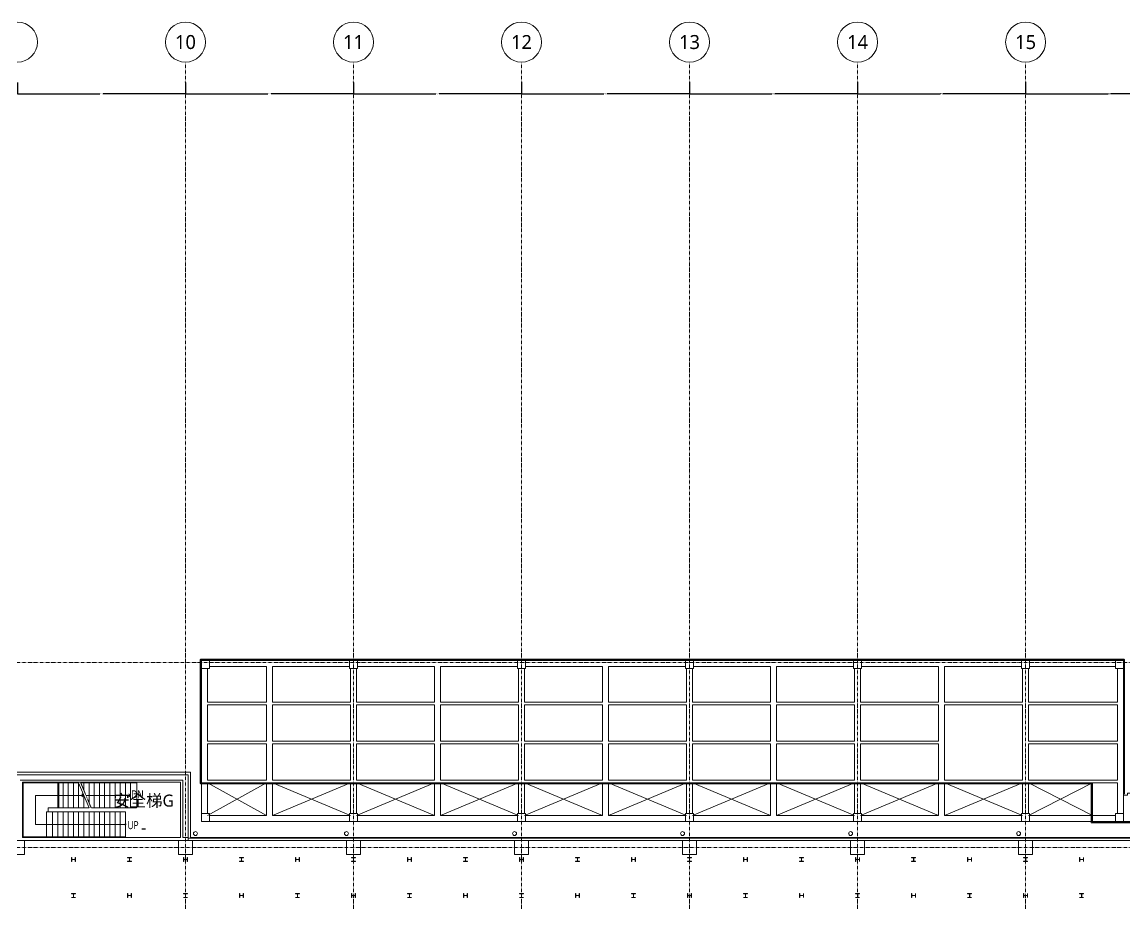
# Model space of a CAD drawing. Extents: x -32000 to 290600, y -111057 to 131250.
# Drawn here: x 68632 to 123765, y 87182 to 131250 of the extents above; entities that cross this region are included whole.
import ezdxf
from ezdxf.enums import TextEntityAlignment as Align

# ---------------------------------------------------------------- set-up
doc = ezdxf.new("R2010")
doc.units = 0
doc.header["$LTSCALE"] = 5
for name, pattern in [('H12PL2$0$JJP_三點線', [0.9, 0.3, -0.15, 0, -0.15, 0, -0.15, 0, -0.15]), ('H12PL2$0$JJP_虛線(退縮線、投影線、地下室範圍、非屬本工程、圖面分區)', [0.45, 0.3, -0.15]), ('H12PL2$0$虛線', [0.846667, 0.423333, -0.423333])]:
    doc.linetypes.add(name, pattern=pattern)
for name, color, linetype in [('H12PL2$0$A-DIM', 252, 'Continuous'), ('H12PL2$0$A-OBJE-2D', 252, 'Continuous'), ('H12PL2$0$A-OBJE-MEP', 252, 'Continuous'), ('H12PL2$0$A-RAIL', 252, 'Continuous'), ('H12PL2$0$A-STRS', 252, 'Continuous'), ('H12PL2$0$A-TEXT', 252, 'Continuous'), ('H12PL2$0$A-WALL-EX', 252, 'Continuous'), ('H12PL2$0$A-WALL-IN', 252, 'Continuous'), ('H12PL2$0$A-ZONE', 252, 'Continuous'), ('H12PL2$0$S-BEAM-SHOW', 252, 'Continuous'), ('H12PL2$0$S-COL', 252, 'Continuous'), ('H12PL2$0$S-GRID', 252, 'Continuous'), ('H12PL2$0$S-SLAB-SHOW', 252, 'Continuous')]:
    doc.layers.add(name, color=color, linetype=linetype)
doc.styles.add('H12PL2$0$dim-txt', font='isocp.shx', dxfattribs={"width": 0.7, "bigfont": 'chineset.shx'})
doc.styles.add('H12PL2$0$Standard', font='', dxfattribs={"width": 0.8})
doc.styles.get('H12PL2$0$Standard').set_extended_font_data('Microsoft JhengHei')
doc.dimstyles.new('H12PL2$0$ARCH-dim-200MM', dxfattribs={"dimscale": 200, "dimtxt": 0.3, "dimasz": 0.1, "dimexe": 0.1, "dimexo": 0.1, "dimgap": 0.05, "dimtad": 1, "dimdec": 0, "dimlfac": 10, "dimrnd": 0.5, "dimdsep": 46, "dimtxsty": 'H12PL2$0$dim-txt', "dimblk": 'H12PL2$0$_Dot', "dimcen": 2, "dimclrd": 256, "dimclre": 256, "dimclrt": 256, "dimadec": 0, "dimazin": 0, "dimtfac": 1, "dimtix": 1, "dimtmove": 2, "dimatfit": 3, "dimldrblk": 'H12PL2$0$_OBLIQUE', "dimfxl": 1, "dimtvp": 1, "dimtolj": 1, "dimarcsym": 0})

# ---------------------------------------------------------------- blocks, each defined once
blk = doc.blocks.new('*D107')
at = {"layer": 'DEFPOINTS', "color": 0, "linetype": 'Continuous', "transparency": 16777216}
for p in [(68400, 128250), (76800, 128250), (76800, 127670)]:
    blk.add_point(p, dxfattribs=at)
at = {"layer": 'H12PL2$0$A-DIM', "linetype": 'Continuous', "lineweight": -2, "transparency": 16777216}
for p, q in [((68400, 128230), (68400, 127650)), ((76800, 128230), (76800, 127650)), ((68420, 127670), (72521, 127670)), ((76780, 127670), (72679, 127670))]:
    blk.add_line(p, q, dxfattribs=at)
at = {"layer": 'H12PL2$0$A-DIM', "linetype": 'Continuous', "lineweight": 0, "transparency": 16777216, "insert": (72600, 127670), "char_height": 60, "attachment_point": 5, "style": 'H12PL2$0$dim-txt'}
blk.add_mtext('\\A1;84000', dxfattribs=at)
blk = doc.blocks.new('H12PL2$0$_Dot')
blk = doc.blocks.new('H12PL2$0$_OBLIQUE')
at = {"color": 0, "linetype": 'ByBlock', "lineweight": -2}
blk.add_line((-0.5, -0.5), (0.5, 0.5), dxfattribs=at)
blk = doc.blocks.new('*D108')
at = {"layer": 'DEFPOINTS', "color": 0, "linetype": 'Continuous', "transparency": 16777216}
for p in [(76800, 128250), (85200, 128250), (85200, 127670)]:
    blk.add_point(p, dxfattribs=at)
at = {"layer": 'H12PL2$0$A-DIM', "linetype": 'Continuous', "lineweight": -2, "transparency": 16777216}
for p, q in [((76800, 128230), (76800, 127650)), ((85200, 128230), (85200, 127650)), ((76820, 127670), (80921, 127670)), ((85180, 127670), (81079, 127670))]:
    blk.add_line(p, q, dxfattribs=at)
at = {"layer": 'H12PL2$0$A-DIM', "linetype": 'Continuous', "lineweight": 0, "transparency": 16777216, "insert": (81000, 127670), "char_height": 60, "attachment_point": 5, "style": 'H12PL2$0$dim-txt'}
blk.add_mtext('\\A1;84000', dxfattribs=at)
blk = doc.blocks.new('*D109')
at = {"layer": 'DEFPOINTS', "color": 0, "linetype": 'Continuous', "transparency": 16777216}
for p in [(85200, 128250), (93600, 128250), (93600, 127670)]:
    blk.add_point(p, dxfattribs=at)
at = {"layer": 'H12PL2$0$A-DIM', "linetype": 'Continuous', "lineweight": -2, "transparency": 16777216}
for p, q in [((85200, 128230), (85200, 127650)), ((93600, 128230), (93600, 127650)), ((85220, 127670), (89321, 127670)), ((93580, 127670), (89479, 127670))]:
    blk.add_line(p, q, dxfattribs=at)
at = {"layer": 'H12PL2$0$A-DIM', "linetype": 'Continuous', "lineweight": 0, "transparency": 16777216, "insert": (89400, 127670), "char_height": 60, "attachment_point": 5, "style": 'H12PL2$0$dim-txt'}
blk.add_mtext('\\A1;84000', dxfattribs=at)
blk = doc.blocks.new('*D110')
at = {"layer": 'DEFPOINTS', "color": 0, "linetype": 'Continuous', "transparency": 16777216}
for p in [(93600, 128250), (102000, 128250), (102000, 127670)]:
    blk.add_point(p, dxfattribs=at)
at = {"layer": 'H12PL2$0$A-DIM', "linetype": 'Continuous', "lineweight": -2, "transparency": 16777216}
for p, q in [((93600, 128230), (93600, 127650)), ((102000, 128230), (102000, 127650)), ((93620, 127670), (97721, 127670)), ((101980, 127670), (97879, 127670))]:
    blk.add_line(p, q, dxfattribs=at)
at = {"layer": 'H12PL2$0$A-DIM', "linetype": 'Continuous', "lineweight": 0, "transparency": 16777216, "insert": (97800, 127670), "char_height": 60, "attachment_point": 5, "style": 'H12PL2$0$dim-txt'}
blk.add_mtext('\\A1;84000', dxfattribs=at)
blk = doc.blocks.new('*D111')
at = {"layer": 'DEFPOINTS', "color": 0, "linetype": 'Continuous', "transparency": 16777216}
for p in [(102000, 128250), (110400, 128250), (110400, 127670)]:
    blk.add_point(p, dxfattribs=at)
at = {"layer": 'H12PL2$0$A-DIM', "linetype": 'Continuous', "lineweight": -2, "transparency": 16777216}
for p, q in [((102000, 128230), (102000, 127650)), ((110400, 128230), (110400, 127650)), ((102020, 127670), (106121, 127670)), ((110380, 127670), (106279, 127670))]:
    blk.add_line(p, q, dxfattribs=at)
at = {"layer": 'H12PL2$0$A-DIM', "linetype": 'Continuous', "lineweight": 0, "transparency": 16777216, "insert": (106200, 127670), "char_height": 60, "attachment_point": 5, "style": 'H12PL2$0$dim-txt'}
blk.add_mtext('\\A1;84000', dxfattribs=at)
blk = doc.blocks.new('*D112')
at = {"layer": 'DEFPOINTS', "color": 0, "linetype": 'Continuous', "transparency": 16777216}
for p in [(110400, 128250), (118800, 128250), (118800, 127670)]:
    blk.add_point(p, dxfattribs=at)
at = {"layer": 'H12PL2$0$A-DIM', "linetype": 'Continuous', "lineweight": -2, "transparency": 16777216}
for p, q in [((110400, 128230), (110400, 127650)), ((118800, 128230), (118800, 127650)), ((110420, 127670), (114521, 127670)), ((118780, 127670), (114679, 127670))]:
    blk.add_line(p, q, dxfattribs=at)
at = {"layer": 'H12PL2$0$A-DIM', "linetype": 'Continuous', "lineweight": 0, "transparency": 16777216, "insert": (114600, 127670), "char_height": 60, "attachment_point": 5, "style": 'H12PL2$0$dim-txt'}
blk.add_mtext('\\A1;84000', dxfattribs=at)
blk = doc.blocks.new('*D113')
at = {"layer": 'DEFPOINTS', "color": 0, "linetype": 'Continuous', "transparency": 16777216}
for p in [(118800, 128250), (127200, 128250), (127200, 127670)]:
    blk.add_point(p, dxfattribs=at)
at = {"layer": 'H12PL2$0$A-DIM', "linetype": 'Continuous', "lineweight": -2, "transparency": 16777216}
for p, q in [((118800, 128230), (118800, 127650)), ((127200, 128230), (127200, 127650)), ((118820, 127670), (122921, 127670)), ((127180, 127670), (123079, 127670))]:
    blk.add_line(p, q, dxfattribs=at)
at = {"layer": 'H12PL2$0$A-DIM', "linetype": 'Continuous', "lineweight": 0, "transparency": 16777216, "insert": (123000, 127670), "char_height": 60, "attachment_point": 5, "style": 'H12PL2$0$dim-txt'}
blk.add_mtext('\\A1;84000', dxfattribs=at)
blk = doc.blocks.new('H12PL2')
at = {"layer": 'H12PL2$0$A-OBJE-2D', "lineweight": 0}
for p, q in [((77900, 91600), (80850, 93237.5)), ((80850, 91600), (77900, 93237.5)), ((81150, 91600), (85050, 93237.5)), ((85050, 91600), (81150, 93237.5)), ((85350, 91600), (89250, 93237.5)), ((89250, 91600), (85350, 93237.5)), ((89550, 91600), (93450, 93237.5)), ((93450, 91600), (89550, 93237.5)), ((93750, 91600), (97650, 93237.5)), ((97650, 91600), (93750, 93237.5)), ((97950, 91600), (101850, 93237.5)), ((101850, 91600), (97950, 93237.5)), ((102150, 91600), (106050, 93237.5)), ((106050, 91600), (102150, 93237.5)), ((106350, 91600), (110250, 93237.5)), ((110250, 91600), (106350, 93237.5)), ((110550, 91600), (114450, 93237.5)), ((114450, 91600), (110550, 93237.5)), ((114750, 91600), (118650, 93237.5)), ((118650, 91600), (114750, 93237.5)), ((118950, 91600), (122140, 93237.5)), ((122140, 91600), (118950, 93237.5))]:
    blk.add_line(p, q, dxfattribs=at)
at = {"layer": 'H12PL2$0$A-OBJE-MEP', "lineweight": 0, "flags": 128}
for points in [[(77395, 90700, 1), (77205, 90700, 1)], [(84945, 90700, 1), (84755, 90700, 1)], [(93345, 90700, 1), (93155, 90700, 1)], [(101745, 90700, 1), (101555, 90700, 1)], [(110145, 90700, 1), (109955, 90700, 1)], [(118545, 90700, 1), (118355, 90700, 1)]]:
    blk.add_lwpolyline(points, format="xyb", close=True, dxfattribs=at)
at = {"layer": 'H12PL2$0$A-OBJE-MEP', "lineweight": 0}
for centre in [(77300, 90700), (84850, 90700), (93250, 90700), (101650, 90700), (110050, 90700), (118450, 90700)]:
    blk.add_circle(centre, 100, dxfattribs=at)
at = {"layer": 'H12PL2$0$A-RAIL', "lineweight": 0}
for p, q in [((78477, 99390), (78443, 99390)), ((78460, 99407), (78460, 99373)), ((79377, 99390), (79343, 99390)), ((79360, 99407), (79360, 99373)), ((80277, 99390), (80243, 99390)), ((80260, 99407), (80260, 99373)), ((81177, 99390), (81143, 99390)), ((81160, 99407), (81160, 99373)), ((82077, 99390), (82043, 99390)), ((82060, 99407), (82060, 99373)), ((82977, 99390), (82943, 99390)), ((82960, 99407), (82960, 99373)), ((83877, 99390), (83843, 99390)), ((83860, 99407), (83860, 99373)), ((84777, 99390), (84743, 99390)), ((84760, 99407), (84760, 99373)), ((85677, 99390), (85643, 99390)), ((85660, 99407), (85660, 99373)), ((86577, 99390), (86543, 99390)), ((86560, 99407), (86560, 99373)), ((87477, 99390), (87443, 99390)), ((87460, 99407), (87460, 99373)), ((88377, 99390), (88343, 99390)), ((88360, 99407), (88360, 99373)), ((89277, 99390), (89243, 99390)), ((89260, 99407), (89260, 99373)), ((90177, 99390), (90143, 99390)), ((90160, 99407), (90160, 99373)), ((91077, 99390), (91043, 99390)), ((91060, 99407), (91060, 99373)), ((91977, 99390), (91943, 99390)), ((91960, 99407), (91960, 99373)), ((92877, 99390), (92843, 99390)), ((92860, 99407), (92860, 99373)), ((93777, 99390), (93743, 99390)), ((93760, 99407), (93760, 99373)), ((94677, 99390), (94643, 99390)), ((94660, 99407), (94660, 99373)), ((95577, 99390), (95543, 99390)), ((95560, 99407), (95560, 99373)), ((96477, 99390), (96443, 99390)), ((96460, 99407), (96460, 99373)), ((97377, 99390), (97343, 99390)), ((97360, 99407), (97360, 99373)), ((98277, 99390), (98243, 99390)), ((98260, 99407), (98260, 99373)), ((99177, 99390), (99143, 99390)), ((99160, 99407), (99160, 99373)), ((100077, 99390), (100043, 99390)), ((100060, 99407), (100060, 99373)), ((100977, 99390), (100943, 99390)), ((100960, 99407), (100960, 99373)), ((101877, 99390), (101843, 99390)), ((101860, 99407), (101860, 99373)), ((102777, 99390), (102743, 99390)), ((102760, 99407), (102760, 99373)), ((103677, 99390), (103643, 99390)), ((103660, 99407), (103660, 99373)), ((104577, 99390), (104543, 99390)), ((104560, 99407), (104560, 99373)), ((105477, 99390), (105443, 99390)), ((105460, 99407), (105460, 99373)), ((106377, 99390), (106343, 99390)), ((106360, 99407), (106360, 99373)), ((107277, 99390), (107243, 99390)), ((107260, 99407), (107260, 99373)), ((108177, 99390), (108143, 99390)), ((108160, 99407), (108160, 99373)), ((109077, 99390), (109043, 99390)), ((109060, 99407), (109060, 99373)), ((109977, 99390), (109943, 99390)), ((109960, 99407), (109960, 99373)), ((110877, 99390), (110843, 99390)), ((110860, 99407), (110860, 99373)), ((111777, 99390), (111743, 99390)), ((111760, 99407), (111760, 99373)), ((112677, 99390), (112643, 99390)), ((112660, 99407), (112660, 99373)), ((113577, 99390), (113543, 99390)), ((113560, 99407), (113560, 99373)), ((114477, 99390), (114443, 99390)), ((114460, 99407), (114460, 99373)), ((115377, 99390), (115343, 99390)), ((115360, 99407), (115360, 99373)), ((116277, 99390), (116243, 99390)), ((116260, 99407), (116260, 99373)), ((117177, 99390), (117143, 99390)), ((117160, 99407), (117160, 99373)), ((118077, 99390), (118043, 99390)), ((118060, 99407), (118060, 99373)), ((118977, 99390), (118943, 99390)), ((118960, 99407), (118960, 99373)), ((119877, 99390), (119843, 99390)), ((119860, 99407), (119860, 99373)), ((120777, 99390), (120743, 99390)), ((120760, 99407), (120760, 99373)), ((121677, 99390), (121643, 99390)), ((121660, 99407), (121660, 99373)), ((122577, 99390), (122543, 99390)), ((122560, 99407), (122560, 99373)), ((123477, 99390), (123443, 99390)), ((123460, 99407), (123460, 99373)), ((77543, 98597.5), (77577, 98597.5)), ((77560, 98614.5), (77560, 98580.5)), ((123747, 98490), (123713, 98490)), ((123730, 98473), (123730, 98507)), ((77543, 97697.5), (77577, 97697.5)), ((77560, 97714.5), (77560, 97680.5)), ((123747, 97590), (123713, 97590)), ((123730, 97573), (123730, 97607)), ((77543, 96797.5), (77577, 96797.5)), ((77560, 96814.5), (77560, 96780.5)), ((123747, 96690), (123713, 96690)), ((123730, 96673), (123730, 96707)), ((77543, 95897.5), (77577, 95897.5)), ((77560, 95914.5), (77560, 95880.5)), ((123747, 95790), (123713, 95790)), ((123730, 95773), (123730, 95807)), ((77543, 94997.5), (77577, 94997.5)), ((77560, 95014.5), (77560, 94980.5)), ((123747, 94890), (123713, 94890)), ((123730, 94873), (123730, 94907)), ((77543, 94097.5), (77577, 94097.5)), ((77560, 94114.5), (77560, 94080.5)), ((123747, 93990), (123713, 93990)), ((123730, 93973), (123730, 94007)), ((78477, 93197.5), (78443, 93197.5)), ((78460, 93214.5), (78460, 93180.5)), ((79377, 93197.5), (79343, 93197.5)), ((79360, 93214.5), (79360, 93180.5)), ((80277, 93197.5), (80243, 93197.5)), ((80260, 93214.5), (80260, 93180.5)), ((81177, 93197.5), (81143, 93197.5)), ((81160, 93214.5), (81160, 93180.5)), ((82077, 93197.5), (82043, 93197.5)), ((82060, 93214.5), (82060, 93180.5)), ((82977, 93197.5), (82943, 93197.5)), ((82960, 93214.5), (82960, 93180.5)), ((83877, 93197.5), (83843, 93197.5)), ((83860, 93214.5), (83860, 93180.5)), ((84777, 93197.5), (84743, 93197.5)), ((84760, 93214.5), (84760, 93180.5)), ((85677, 93197.5), (85643, 93197.5)), ((85660, 93214.5), (85660, 93180.5)), ((86577, 93197.5), (86543, 93197.5)), ((86560, 93214.5), (86560, 93180.5)), ((87477, 93197.5), (87443, 93197.5)), ((87460, 93214.5), (87460, 93180.5)), ((88377, 93197.5), (88343, 93197.5)), ((88360, 93214.5), (88360, 93180.5)), ((89277, 93197.5), (89243, 93197.5)), ((89260, 93214.5), (89260, 93180.5)), ((90177, 93197.5), (90143, 93197.5)), ((90160, 93214.5), (90160, 93180.5)), ((91077, 93197.5), (91043, 93197.5)), ((91060, 93214.5), (91060, 93180.5)), ((91977, 93197.5), (91943, 93197.5)), ((91960, 93214.5), (91960, 93180.5)), ((92877, 93197.5), (92843, 93197.5)), ((92860, 93214.5), (92860, 93180.5)), ((93777, 93197.5), (93743, 93197.5)), ((93760, 93214.5), (93760, 93180.5)), ((94677, 93197.5), (94643, 93197.5)), ((94660, 93214.5), (94660, 93180.5)), ((95577, 93197.5), (95543, 93197.5)), ((95560, 93214.5), (95560, 93180.5)), ((96477, 93197.5), (96443, 93197.5)), ((96460, 93214.5), (96460, 93180.5)), ((97377, 93197.5), (97343, 93197.5)), ((97360, 93214.5), (97360, 93180.5)), ((98277, 93197.5), (98243, 93197.5)), ((98260, 93214.5), (98260, 93180.5)), ((99177, 93197.5), (99143, 93197.5)), ((99160, 93214.5), (99160, 93180.5)), ((100077, 93197.5), (100043, 93197.5)), ((100060, 93214.5), (100060, 93180.5)), ((100977, 93197.5), (100943, 93197.5)), ((100960, 93214.5), (100960, 93180.5)), ((101877, 93197.5), (101843, 93197.5)), ((101860, 93214.5), (101860, 93180.5)), ((102777, 93197.5), (102743, 93197.5)), ((102760, 93214.5), (102760, 93180.5)), ((103677, 93197.5), (103643, 93197.5)), ((103660, 93214.5), (103660, 93180.5)), ((104577, 93197.5), (104543, 93197.5)), ((104560, 93214.5), (104560, 93180.5)), ((105477, 93197.5), (105443, 93197.5)), ((105460, 93214.5), (105460, 93180.5)), ((106377, 93197.5), (106343, 93197.5)), ((106360, 93214.5), (106360, 93180.5)), ((107277, 93197.5), (107243, 93197.5)), ((107260, 93214.5), (107260, 93180.5)), ((108177, 93197.5), (108143, 93197.5)), ((108160, 93214.5), (108160, 93180.5)), ((109077, 93197.5), (109043, 93197.5)), ((109060, 93214.5), (109060, 93180.5)), ((109977, 93197.5), (109943, 93197.5)), ((109960, 93214.5), (109960, 93180.5)), ((110877, 93197.5), (110843, 93197.5)), ((110860, 93214.5), (110860, 93180.5)), ((111777, 93197.5), (111743, 93197.5)), ((111760, 93214.5), (111760, 93180.5)), ((112677, 93197.5), (112643, 93197.5)), ((112660, 93214.5), (112660, 93180.5)), ((113577, 93197.5), (113543, 93197.5)), ((113560, 93214.5), (113560, 93180.5)), ((114477, 93197.5), (114443, 93197.5)), ((114460, 93214.5), (114460, 93180.5)), ((115377, 93197.5), (115343, 93197.5)), ((115360, 93214.5), (115360, 93180.5)), ((116277, 93197.5), (116243, 93197.5)), ((116260, 93214.5), (116260, 93180.5)), ((117177, 93197.5), (117143, 93197.5)), ((117160, 93214.5), (117160, 93180.5)), ((118077, 93197.5), (118043, 93197.5)), ((118060, 93214.5), (118060, 93180.5)), ((118977, 93197.5), (118943, 93197.5)), ((118960, 93214.5), (118960, 93180.5)), ((119877, 93197.5), (119843, 93197.5)), ((119860, 93214.5), (119860, 93180.5)), ((120777, 93197.5), (120743, 93197.5)), ((120760, 93214.5), (120760, 93180.5)), ((121677, 93197.5), (121643, 93197.5)), ((121660, 93214.5), (121660, 93180.5)), ((122121.35, 93197.5), (122078.65, 93197.5)), ((122078.65, 93197.5), (122078.65, 91238.65)), ((122120, 93187.5), (122080, 93187.5)), ((122080, 93187.5), (122080, 91240)), ((122120, 91280), (122120, 93187.5)), ((122121.35, 91281.35), (122121.35, 93197.5)), ((122083, 93060), (122117, 93060)), ((122100, 93077), (122100, 93043)), ((123747, 93090), (123713, 93090)), ((123730, 93073), (123730, 93107)), ((122083, 92160), (122117, 92160)), ((122100, 92177), (122100, 92143)), ((122078.65, 91238.65), (124717.35, 91238.65)), ((122080, 91240), (124716, 91240)), ((124676, 91280), (122120, 91280)), ((124674.65, 91281.35), (122121.35, 91281.35)), ((122879, 91260), (122913, 91260)), ((122896, 91243), (122896, 91277))]:
    blk.add_line(p, q, dxfattribs=at)
at = {"layer": 'H12PL2$0$A-RAIL', "lineweight": 0, "flags": 128}
for points in [[(77538.65, 93197.5), (77581.35, 93197.5), (77581.35, 99390), (77538.65, 99390)], [(77540, 93207.5), (77580, 93207.5), (77580, 99380), (77540, 99380)], [(77560, 99411.35), (77560, 99368.65), (123730, 99368.65), (123730, 99411.35)], [(77570, 99410), (77570, 99370), (123720, 99370), (123720, 99410)], [(123751.35, 99390), (123708.65, 99390), (123708.65, 92690), (123751.35, 92690)], [(123750, 99380), (123710, 99380), (123710, 92700), (123750, 92700)], [(77560, 93218.85), (77560, 93176.15), (122100, 93176.15), (122100, 93218.85)], [(77570, 93217.5), (77570, 93177.5), (122090, 93177.5), (122090, 93217.5)]]:
    blk.add_lwpolyline(points, close=True, dxfattribs=at)
at = {"layer": 'H12PL2$0$A-STRS', "lineweight": 0}
for p, q in [((70420, 93230), (68680, 93230)), ((68680, 93230), (68680, 90530)), ((70420, 93230), (68680, 93230)), ((68680, 93230), (68680, 90530)), ((71460, 93230), (70420, 93230)), ((70420, 93230), (70420, 91980)), ((70420, 93230), (70420, 91980)), ((70420, 91980), (70420, 93230)), ((70680, 93230), (70420, 93230)), ((70420, 93230), (70420, 91980)), ((70680, 93230), (70680, 91980)), ((70680, 91980), (70680, 93230)), ((70680, 93230), (70680, 91980)), ((70940, 93230), (70680, 93230)), ((70940, 93230), (70940, 91980)), ((70940, 91980), (70940, 93230)), ((70940, 93230), (70940, 91980)), ((71200, 93230), (70940, 93230)), ((71200, 93230), (71200, 91980)), ((71200, 91980), (71200, 93230)), ((71200, 93230), (71200, 91980)), ((71460, 93230), (71200, 93230)), ((71460, 93230), (71460, 91980)), ((71460, 91980), (71460, 93230)), ((71460, 93230), (71460, 91980)), ((71460, 93230), (71980, 91980)), ((71720, 92605), (71620, 92680)), ((69305, 91155), (69305, 92605)), ((69305, 92605), (70420, 92605)), ((70420, 92605), (71720, 92605)), ((71620, 92530), (71720, 92605)), ((71720, 92605), (71720, 91980)), ((71720, 91980), (71720, 92605)), ((71720, 92605), (71720, 91980)), ((69930, 91780), (69930, 91980)), ((69930, 91980), (70420, 91980)), ((69930, 91980), (70420, 91980)), ((69930, 91780), (69930, 91980)), ((70160, 91780), (69930, 91780)), ((70160, 91780), (69930, 91780)), ((73800, 91780), (70160, 91780)), ((70160, 90530), (70160, 91780)), ((70160, 90530), (70160, 91780)), ((70160, 90530), (70160, 91780)), ((70420, 91780), (70160, 91780)), ((70160, 91780), (70160, 90530)), ((70160, 90530), (70160, 91780)), ((70420, 91980), (71980, 91980)), ((70420, 91980), (70680, 91980)), ((70420, 90530), (70420, 91780)), ((70680, 91780), (70420, 91780)), ((70420, 91780), (70420, 90530)), ((70420, 90530), (70420, 91780)), ((70680, 91980), (70940, 91980)), ((70680, 90530), (70680, 91780)), ((70940, 91780), (70680, 91780)), ((70680, 91780), (70680, 90530)), ((70680, 90530), (70680, 91780)), ((70940, 91980), (71200, 91980)), ((70940, 90530), (70940, 91780)), ((71200, 91780), (70940, 91780)), ((70940, 91780), (70940, 90530)), ((70940, 90530), (70940, 91780)), ((71200, 91980), (71460, 91980)), ((71200, 90530), (71200, 91780)), ((71460, 91780), (71200, 91780)), ((71200, 91780), (71200, 90530)), ((71200, 90530), (71200, 91780)), ((71460, 91980), (71720, 91980)), ((71460, 90530), (71460, 91780)), ((71720, 91780), (71460, 91780)), ((71460, 91780), (71460, 90530)), ((71460, 90530), (71460, 91780)), ((71720, 91980), (71980, 91980)), ((71720, 90530), (71720, 91780)), ((71980, 91780), (71720, 91780)), ((71720, 91780), (71720, 90530)), ((71720, 90530), (71720, 91780)), ((71980, 90530), (71980, 91780)), ((72240, 91780), (71980, 91780)), ((71980, 91780), (71980, 90530)), ((71980, 90530), (71980, 91780)), ((72240, 90530), (72240, 91780)), ((72500, 91780), (72240, 91780)), ((72240, 91780), (72240, 90530)), ((72240, 90530), (72240, 91780)), ((72500, 90530), (72500, 91780)), ((72760, 91780), (72500, 91780)), ((72500, 91780), (72500, 90530)), ((72500, 90530), (72500, 91780)), ((72760, 90530), (72760, 91780)), ((73020, 91780), (72760, 91780)), ((72760, 91780), (72760, 90530)), ((72760, 90530), (72760, 91780)), ((73020, 90530), (73020, 91780)), ((73280, 91780), (73020, 91780)), ((73020, 91780), (73020, 90530)), ((73020, 90530), (73020, 91780)), ((73280, 90530), (73280, 91780)), ((73540, 91780), (73280, 91780)), ((73280, 91780), (73280, 90530)), ((73280, 90530), (73280, 91780)), ((73540, 90530), (73540, 91780)), ((73800, 91780), (73540, 91780)), ((73540, 91780), (73540, 90530)), ((73540, 90530), (73540, 91780)), ((73800, 90530), (73800, 91780)), ((73800, 90530), (73800, 91780)), ((70160, 91155), (69305, 91155)), ((73540, 91155), (70160, 91155)), ((73800, 91155), (73540, 91155)), ((68680, 90530), (69853.32, 90530)), ((68680, 90530), (70160, 90530)), ((69853.32, 90530), (70160, 90530)), ((70160, 90530), (73800, 90530)), ((70160, 90530), (70420, 90530)), ((70420, 90530), (70680, 90530)), ((70680, 90530), (70940, 90530)), ((70940, 90530), (71200, 90530)), ((71200, 90530), (71460, 90530)), ((71460, 90530), (71720, 90530)), ((71720, 90530), (71980, 90530)), ((71980, 90530), (72240, 90530)), ((72240, 90530), (72500, 90530)), ((72500, 90530), (72760, 90530)), ((72760, 90530), (73020, 90530)), ((73020, 90530), (73280, 90530)), ((73280, 90530), (73540, 90530)), ((73540, 90530), (73800, 90530))]:
    blk.add_line(p, q, dxfattribs=at)
at = {"layer": 'H12PL2$0$A-STRS', "linetype": 'H12PL2$0$JJP_虛線(退縮線、投影線、地下室範圍、非屬本工程、圖面分區)', "lineweight": 0}
for p, q in [((70466.68, 93230), (70466.68, 91980)), ((71720, 93230), (71568.31, 93230)), ((71568.31, 93230), (72088.31, 91980)), ((71720, 93230), (71720, 92865.36)), ((71720, 92865.36), (71720, 93230)), ((71720, 93230), (71720, 92865.36)), ((71980, 93230), (71720, 93230)), ((71980, 93230), (71980, 92240.36)), ((71980, 92240.36), (71980, 93230)), ((71980, 93230), (71980, 92240.36)), ((72240, 93230), (71980, 93230)), ((72240, 93230), (72240, 91980)), ((72240, 91980), (72240, 93230)), ((72240, 93230), (72240, 91980)), ((72500, 93230), (72240, 93230)), ((72500, 93230), (72500, 91980)), ((72500, 91980), (72500, 93230)), ((72500, 93230), (72500, 91980)), ((72760, 93230), (72500, 93230)), ((72760, 93230), (72760, 91980)), ((72760, 91980), (72760, 93230)), ((72760, 93230), (72760, 91980)), ((73020, 93230), (72760, 93230)), ((73020, 93230), (73020, 91980)), ((73020, 91980), (73020, 93230)), ((73020, 93230), (73020, 91980)), ((73280, 93230), (73020, 93230)), ((73280, 93230), (73280, 91980)), ((73280, 91980), (73280, 93230)), ((73280, 93230), (73280, 91980)), ((73540, 93230), (73280, 93230)), ((73540, 93230), (73540, 91980)), ((73540, 91980), (73540, 93230)), ((73540, 93230), (73540, 91980)), ((73800, 93230), (73540, 93230)), ((73800, 93230), (73800, 91980)), ((73800, 91980), (73800, 93230)), ((73800, 93230), (73800, 91980)), ((74060, 93230), (73800, 93230)), ((74366.68, 93230), (74060, 93230)), ((74060, 93230), (74060, 91980)), ((74060, 91980), (74060, 93230)), ((74366.68, 91980), (74366.68, 93230)), ((74060, 92605), (73960, 92680)), ((71828.31, 92605), (73800, 92605)), ((73800, 92605), (74060, 92605)), ((73960, 92530), (74060, 92605)), ((69930, 91780), (69853.32, 91780)), ((69853.32, 91780), (69853.32, 90530)), ((72088.31, 91980), (72240, 91980)), ((72240, 91980), (72500, 91980)), ((72500, 91980), (72760, 91980)), ((72760, 91980), (73020, 91980)), ((73020, 91980), (73280, 91980)), ((73280, 91980), (73540, 91980)), ((73535.65, 91780), (73535.65, 90530)), ((73540, 91980), (73800, 91980)), ((73800, 91980), (74060, 91980)), ((74060, 91980), (74366.68, 91980))]:
    blk.add_line(p, q, dxfattribs=at)
at = {"layer": 'H12PL2$0$A-STRS', "linetype": 'H12PL2$0$虛線', "lineweight": 0}
for p, q in [((74060, 93230), (71568.31, 93230)), ((72088.31, 91980), (74060, 91980))]:
    blk.add_line(p, q, dxfattribs=at)
at = {"layer": 'H12PL2$0$A-STRS', "lineweight": 0, "flags": 128}
blk.add_lwpolyline([(73800, 91180, 1), (73800, 91130, 1)], format="xyb", close=True, dxfattribs=at)
at = {"layer": 'H12PL2$0$A-WALL-EX', "lineweight": 0}
for p, q in [((77050, 90465), (76930, 90465)), ((77050, 90465), (76930, 90465)), ((76930, 90465), (76930, 90350)), ((77050, 90465), (126700, 90465)), ((76930, 90350), (77050, 90350)), ((76930, 90350), (77050, 90350))]:
    blk.add_line(p, q, dxfattribs=at)
at = {"layer": 'H12PL2$0$A-WALL-EX', "lineweight": 0, "flags": 128}
for points in [[(77050, 93760), (68150, 93760)], [(77050, 93760), (77050, 93640)], [(68270, 93640), (76930, 93640)], [(76930, 93640), (76930, 90350)], [(77050, 90465), (77050, 93640)], [(77050, 90500), (126700, 90500)], [(77050, 90500), (126700, 90500)], [(77050, 90500), (126700, 90500)], [(126700, 90500), (77050, 90500)], [(77050, 90500), (77050, 90465)], [(77050, 90350), (76930, 90350)], [(77050, 90350), (126850, 90350)]]:
    blk.add_lwpolyline(points, dxfattribs=at)
at = {"layer": 'H12PL2$0$A-WALL-IN', "lineweight": 0, "flags": 128}
for points in [[(76662.5, 93372.5), (68537.5, 93372.5)], [(68650.5, 90500), (68650.5, 93259.5)], [(68650.5, 93259.5), (76549.5, 93259.5)], [(76549.5, 93259.5), (76549.5, 90500)], [(76662.5, 93372.5), (76662.5, 93259.5)], [(76662.5, 90500), (76662.5, 93259.5)], [(76549.5, 90500), (68650.5, 90500)], [(76930, 90500), (76662.5, 90500)], [(76930, 90350), (76930, 90500)], [(68750, 90350), (76450, 90350)]]:
    blk.add_lwpolyline(points, dxfattribs=at)
at = {"layer": 'H12PL2$0$S-BEAM-SHOW', "lineweight": 0, "flags": 128}
for points in [[(78000, 99350), (85000, 99350)], [(78000, 99050), (78000, 99350)], [(85000, 99350), (85000, 99050)], [(85400, 99350), (93400, 99350)], [(85400, 99050), (85400, 99350)], [(93400, 99350), (93400, 99050)], [(93800, 99350), (101800, 99350)], [(93800, 99050), (93800, 99350)], [(101800, 99350), (101800, 99050)], [(102200, 99350), (110200, 99350)], [(102200, 99050), (102200, 99350)], [(110200, 99350), (110200, 99050)], [(110600, 99350), (118600, 99350)], [(110600, 99050), (110600, 99350)], [(118600, 99350), (118600, 99050)], [(119000, 99350), (123290, 99350)], [(119000, 99050), (119000, 99350)], [(123290, 99350), (123290, 99050)], [(77600, 98950), (77900, 98950)], [(77600, 98950), (77600, 91700)], [(77900, 98950), (77900, 97262.5)], [(78000, 99050), (80850, 99050)], [(80850, 99050), (80850, 97262.5)], [(81150, 99050), (81150, 97262.5)], [(81150, 99050), (85000, 99050)], [(85050, 98950), (85350, 98950)], [(85050, 98950), (85050, 97262.5)], [(85350, 98950), (85350, 97262.5)], [(85400, 99050), (89250, 99050)], [(89250, 99050), (89250, 97262.5)], [(89550, 99050), (89550, 97262.5)], [(89550, 99050), (93400, 99050)], [(93450, 98950), (93750, 98950)], [(93450, 98950), (93450, 97262.5)], [(93750, 98950), (93750, 97262.5)], [(93800, 99050), (97650, 99050)], [(97650, 99050), (97650, 97262.5)], [(97950, 99050), (97950, 97262.5)], [(97950, 99050), (101800, 99050)], [(101850, 98950), (102150, 98950)], [(101850, 98950), (101850, 97262.5)], [(102150, 98950), (102150, 97262.5)], [(102200, 99050), (106050, 99050)], [(106050, 99050), (106050, 97262.5)], [(106350, 99050), (106350, 97262.5)], [(106350, 99050), (110200, 99050)], [(110250, 98950), (110550, 98950)], [(110250, 98950), (110250, 97262.5)], [(110550, 98950), (110550, 97262.5)], [(110600, 99050), (114450, 99050)], [(114450, 99050), (114450, 97262.5)], [(114750, 99050), (114750, 97262.5)], [(114750, 99050), (118600, 99050)], [(118650, 98950), (118950, 98950)], [(118650, 98950), (118650, 97262.5)], [(118950, 98950), (118950, 97262.5)], [(119000, 99050), (123290, 99050)], [(123390, 98950), (123690, 98950)], [(123390, 98950), (123390, 97262.5)], [(123690, 98950), (123690, 91700)], [(77900, 97262.5), (80850, 97262.5)], [(77900, 97137.5), (80850, 97137.5)], [(77900, 97137.5), (77900, 95312.5)], [(80850, 97137.5), (80850, 95312.5)], [(81150, 97262.5), (85050, 97262.5)], [(81150, 97137.5), (85050, 97137.5)], [(81150, 97137.5), (81150, 95312.5)], [(85050, 97137.5), (85050, 95312.5)], [(85350, 97262.5), (89250, 97262.5)], [(85350, 97137.5), (89250, 97137.5)], [(85350, 97137.5), (85350, 95312.5)], [(89250, 97137.5), (89250, 95312.5)], [(89550, 97262.5), (93450, 97262.5)], [(89550, 97137.5), (93450, 97137.5)], [(89550, 97137.5), (89550, 95312.5)], [(93450, 97137.5), (93450, 95312.5)], [(93750, 97262.5), (97650, 97262.5)], [(93750, 97137.5), (97650, 97137.5)], [(93750, 97137.5), (93750, 95312.5)], [(97650, 97137.5), (97650, 95312.5)], [(97950, 97262.5), (101850, 97262.5)], [(97950, 97137.5), (101850, 97137.5)], [(97950, 97137.5), (97950, 95312.5)], [(101850, 97137.5), (101850, 95312.5)], [(102150, 97262.5), (106050, 97262.5)], [(102150, 97137.5), (106050, 97137.5)], [(102150, 97137.5), (102150, 95312.5)], [(106050, 97137.5), (106050, 95312.5)], [(106350, 97262.5), (110250, 97262.5)], [(106350, 97137.5), (110250, 97137.5)], [(106350, 97137.5), (106350, 95312.5)], [(110250, 97137.5), (110250, 95312.5)], [(110550, 97262.5), (114450, 97262.5)], [(110550, 97137.5), (114450, 97137.5)], [(110550, 97137.5), (110550, 95312.5)], [(114450, 97137.5), (114450, 95312.5)], [(114750, 97262.5), (118650, 97262.5)], [(114750, 97137.5), (118650, 97137.5)], [(114750, 97137.5), (114750, 93362.5)], [(118650, 97137.5), (118650, 93362.5)], [(118950, 97262.5), (123390, 97262.5)], [(118950, 97137.5), (123390, 97137.5)], [(118950, 97137.5), (118950, 95312.5)], [(123390, 97137.5), (123390, 95312.5)], [(77900, 95312.5), (80850, 95312.5)], [(77900, 95187.5), (80850, 95187.5)], [(77900, 95187.5), (77900, 93362.5)], [(80850, 95187.5), (80850, 93362.5)], [(81150, 95312.5), (85050, 95312.5)], [(81150, 95187.5), (85050, 95187.5)], [(81150, 95187.5), (81150, 93362.5)], [(85050, 95187.5), (85050, 93362.5)], [(85350, 95312.5), (89250, 95312.5)], [(85350, 95187.5), (89250, 95187.5)], [(85350, 95187.5), (85350, 93362.5)], [(89250, 95187.5), (89250, 93362.5)], [(89550, 95312.5), (93450, 95312.5)], [(89550, 95187.5), (93450, 95187.5)], [(89550, 95187.5), (89550, 93362.5)], [(93450, 95187.5), (93450, 93362.5)], [(93750, 95312.5), (97650, 95312.5)], [(93750, 95187.5), (97650, 95187.5)], [(93750, 95187.5), (93750, 93362.5)], [(97650, 95187.5), (97650, 93362.5)], [(97950, 95312.5), (101850, 95312.5)], [(97950, 95187.5), (101850, 95187.5)], [(97950, 95187.5), (97950, 93362.5)], [(101850, 95187.5), (101850, 93362.5)], [(102150, 95312.5), (106050, 95312.5)], [(102150, 95187.5), (106050, 95187.5)], [(102150, 95187.5), (102150, 93362.5)], [(106050, 95187.5), (106050, 93362.5)], [(106350, 95312.5), (110250, 95312.5)], [(106350, 95187.5), (110250, 95187.5)], [(106350, 95187.5), (106350, 93362.5)], [(110250, 95187.5), (110250, 93362.5)], [(110550, 95312.5), (114450, 95312.5)], [(110550, 95187.5), (114450, 95187.5)], [(110550, 95187.5), (110550, 93362.5)], [(114450, 95187.5), (114450, 93362.5)], [(118950, 95312.5), (123390, 95312.5)], [(118950, 95187.5), (123390, 95187.5)], [(118950, 95187.5), (118950, 93362.5)], [(123390, 95187.5), (123390, 93362.5)], [(77900, 93362.5), (80850, 93362.5)], [(77900, 93237.5), (80850, 93237.5)], [(77900, 93237.5), (77900, 91700)], [(80850, 93237.5), (80850, 91600)], [(81150, 93362.5), (85050, 93362.5)], [(81150, 93237.5), (85050, 93237.5)], [(81150, 93237.5), (81150, 91600)], [(85050, 93237.5), (85050, 91700)], [(85350, 93362.5), (89250, 93362.5)], [(85350, 93237.5), (89250, 93237.5)], [(85350, 93237.5), (85350, 91700)], [(89250, 93237.5), (89250, 91600)], [(89550, 93362.5), (93450, 93362.5)], [(89550, 93237.5), (93450, 93237.5)], [(89550, 93237.5), (89550, 91600)], [(93450, 93237.5), (93450, 91700)], [(93750, 93362.5), (97650, 93362.5)], [(93750, 93237.5), (97650, 93237.5)], [(93750, 93237.5), (93750, 91700)], [(97650, 93237.5), (97650, 91600)], [(97950, 93362.5), (101850, 93362.5)], [(97950, 93237.5), (101850, 93237.5)], [(97950, 93237.5), (97950, 91600)], [(101850, 93237.5), (101850, 91700)], [(102150, 93362.5), (106050, 93362.5)], [(102150, 93237.5), (106050, 93237.5)], [(102150, 93237.5), (102150, 91700)], [(106050, 93237.5), (106050, 91600)], [(106350, 93362.5), (110250, 93362.5)], [(106350, 93237.5), (110250, 93237.5)], [(106350, 93237.5), (106350, 91600)], [(110250, 93237.5), (110250, 91700)], [(110550, 93362.5), (114450, 93362.5)], [(110550, 93237.5), (114450, 93237.5)], [(110550, 93237.5), (110550, 91700)], [(114450, 93237.5), (114450, 91600)], [(114750, 93362.5), (118650, 93362.5)], [(114750, 93237.5), (118650, 93237.5)], [(114750, 93237.5), (114750, 91600)], [(118650, 93237.5), (118650, 91700)], [(118950, 93362.5), (123390, 93362.5)], [(118950, 93237.5), (123390, 93237.5)], [(118950, 93237.5), (118950, 91700)], [(123390, 93237.5), (123390, 91700)], [(77900, 91700), (77600, 91700)], [(78000, 91600), (80850, 91600)], [(78000, 91300), (78000, 91600)], [(81150, 91600), (85000, 91600)], [(85000, 91600), (85000, 91300)], [(85350, 91700), (85050, 91700)], [(85400, 91600), (89250, 91600)], [(85400, 91300), (85400, 91600)], [(89550, 91600), (93400, 91600)], [(93400, 91600), (93400, 91300)], [(93750, 91700), (93450, 91700)], [(93800, 91600), (97650, 91600)], [(93800, 91300), (93800, 91600)], [(97950, 91600), (101800, 91600)], [(101800, 91600), (101800, 91300)], [(102150, 91700), (101850, 91700)], [(102200, 91600), (106050, 91600)], [(102200, 91300), (102200, 91600)], [(106350, 91600), (110200, 91600)], [(110200, 91600), (110200, 91300)], [(110550, 91700), (110250, 91700)], [(110600, 91600), (114450, 91600)], [(110600, 91300), (110600, 91600)], [(114750, 91600), (118600, 91600)], [(118600, 91600), (118600, 91300)], [(118950, 91700), (118650, 91700)], [(119000, 91600), (123290, 91600)], [(119000, 91300), (119000, 91600)], [(123290, 91600), (123290, 91300)], [(123690, 91700), (123390, 91700)], [(78000, 91300), (85000, 91300)], [(85400, 91300), (93400, 91300)], [(93800, 91300), (101800, 91300)], [(102200, 91300), (110200, 91300)], [(110600, 91300), (118600, 91300)], [(119000, 91300), (123290, 91300)]]:
    blk.add_lwpolyline(points, dxfattribs=at)
at = {"layer": 'H12PL2$0$S-COL', "lineweight": 0, "flags": 128}
for points in [[(77600, 98950), (78000, 98950), (78000, 99350), (77600, 99350)], [(85000, 98950), (85400, 98950), (85400, 99350), (85000, 99350)], [(93400, 98950), (93800, 98950), (93800, 99350), (93400, 99350)], [(101800, 98950), (102200, 98950), (102200, 99350), (101800, 99350)], [(110200, 98950), (110600, 98950), (110600, 99350), (110200, 99350)], [(118600, 98950), (119000, 98950), (119000, 99350), (118600, 99350)], [(123290, 98950), (123690, 98950), (123690, 99350), (123290, 99350)], [(77600, 91300), (78000, 91300), (78000, 91700), (77600, 91700)], [(85000, 91300), (85400, 91300), (85400, 91700), (85000, 91700)], [(93400, 91300), (93800, 91300), (93800, 91700), (93400, 91700)], [(101800, 91300), (102200, 91300), (102200, 91700), (101800, 91700)], [(110200, 91300), (110600, 91300), (110600, 91700), (110200, 91700)], [(118600, 91300), (119000, 91300), (119000, 91700), (118600, 91700)], [(123290, 91300), (123690, 91300), (123690, 91700), (123290, 91700)]]:
    blk.add_lwpolyline(points, close=True, dxfattribs=at)
for points in [[(68050, 90350), (68050, 89650), (68750, 89650), (68750, 90350), (68270, 90350)], [(76930, 90350), (76450, 90350), (76450, 89650), (77150, 89650), (77150, 90350)], [(84850, 90350), (84850, 89650), (85550, 89650), (85550, 90350)], [(93250, 90350), (93250, 89650), (93950, 89650), (93950, 90350)], [(101650, 90350), (101650, 89650), (102350, 89650), (102350, 90350)], [(110050, 90350), (110050, 89650), (110750, 89650), (110750, 90350)], [(118450, 90350), (118450, 89650), (119150, 89650), (119150, 90350)]]:
    blk.add_lwpolyline(points, dxfattribs=at)
for points in [[(71300, 89499.5), (71288, 89499.5), (71288, 89416.5, -0.41421356), (71275, 89403.5), (71125, 89403.5, -0.41421356), (71112, 89416.5), (71112, 89499.5), (71100, 89499.5), (71100, 89299.5), (71112, 89299.5), (71112, 89382.5, -0.41421356), (71125, 89395.5), (71275, 89395.5, -0.41421356), (71288, 89382.5), (71288, 89299.5), (71300, 89299.5)], [(74100, 89299.5), (74100, 89311.5), (74017, 89311.5, -0.41421356), (74004, 89324.5), (74004, 89474.5, -0.41421356), (74017, 89487.5), (74100, 89487.5), (74100, 89499.5), (73900, 89499.5), (73900, 89487.5), (73983, 89487.5, -0.41421356), (73996, 89474.5), (73996, 89324.5, -0.41421356), (73983, 89311.5), (73900, 89311.5), (73900, 89299.5)], [(76900, 89499.5), (76888, 89499.5), (76888, 89416.5, -0.41421356), (76875, 89403.5), (76725, 89403.5, -0.41421356), (76712, 89416.5), (76712, 89499.5), (76700, 89499.5), (76700, 89299.5), (76712, 89299.5), (76712, 89382.5, -0.41421356), (76725, 89395.5), (76875, 89395.5, -0.41421356), (76888, 89382.5), (76888, 89299.5), (76900, 89299.5)], [(79700, 89299.5), (79700, 89311.5), (79617, 89311.5, -0.41421356), (79604, 89324.5), (79604, 89474.5, -0.41421356), (79617, 89487.5), (79700, 89487.5), (79700, 89499.5), (79500, 89499.5), (79500, 89487.5), (79583, 89487.5, -0.41421356), (79596, 89474.5), (79596, 89324.5, -0.41421356), (79583, 89311.5), (79500, 89311.5), (79500, 89299.5)], [(82500, 89500), (82488, 89500), (82488, 89417, -0.41421356), (82475, 89404), (82325, 89404, -0.41421356), (82312, 89417), (82312, 89500), (82300, 89500), (82300, 89300), (82312, 89300), (82312, 89383, -0.41421356), (82325, 89396), (82475, 89396, -0.41421356), (82488, 89383), (82488, 89300), (82500, 89300)], [(82500, 89499.5), (82488, 89499.5), (82488, 89416.5, -0.41421356), (82475, 89403.5), (82325, 89403.5, -0.41421356), (82312, 89416.5), (82312, 89499.5), (82300, 89499.5), (82300, 89299.5), (82312, 89299.5), (82312, 89382.5, -0.41421356), (82325, 89395.5), (82475, 89395.5, -0.41421356), (82488, 89382.5), (82488, 89299.5), (82500, 89299.5)], [(85300, 89299.5), (85300, 89311.5), (85217, 89311.5, -0.41421356), (85204, 89324.5), (85204, 89474.5, -0.41421356), (85217, 89487.5), (85300, 89487.5), (85300, 89499.5), (85100, 89499.5), (85100, 89487.5), (85183, 89487.5, -0.41421356), (85196, 89474.5), (85196, 89324.5, -0.41421356), (85183, 89311.5), (85100, 89311.5), (85100, 89299.5)], [(88100, 89499.5), (88088, 89499.5), (88088, 89416.5, -0.41421356), (88075, 89403.5), (87925, 89403.5, -0.41421356), (87912, 89416.5), (87912, 89499.5), (87900, 89499.5), (87900, 89299.5), (87912, 89299.5), (87912, 89382.5, -0.41421356), (87925, 89395.5), (88075, 89395.5, -0.41421356), (88088, 89382.5), (88088, 89299.5), (88100, 89299.5)], [(90900, 89299.5), (90900, 89311.5), (90817, 89311.5, -0.41421356), (90804, 89324.5), (90804, 89474.5, -0.41421356), (90817, 89487.5), (90900, 89487.5), (90900, 89499.5), (90700, 89499.5), (90700, 89487.5), (90783, 89487.5, -0.41421356), (90796, 89474.5), (90796, 89324.5, -0.41421356), (90783, 89311.5), (90700, 89311.5), (90700, 89299.5)], [(93700, 89499.5), (93688, 89499.5), (93688, 89416.5, -0.41421356), (93675, 89403.5), (93525, 89403.5, -0.41421356), (93512, 89416.5), (93512, 89499.5), (93500, 89499.5), (93500, 89299.5), (93512, 89299.5), (93512, 89382.5, -0.41421356), (93525, 89395.5), (93675, 89395.5, -0.41421356), (93688, 89382.5), (93688, 89299.5), (93700, 89299.5)], [(96500, 89299.5), (96500, 89311.5), (96417, 89311.5, -0.41421356), (96404, 89324.5), (96404, 89474.5, -0.41421356), (96417, 89487.5), (96500, 89487.5), (96500, 89499.5), (96300, 89499.5), (96300, 89487.5), (96383, 89487.5, -0.41421356), (96396, 89474.5), (96396, 89324.5, -0.41421356), (96383, 89311.5), (96300, 89311.5), (96300, 89299.5)], [(99300, 89499.5), (99288, 89499.5), (99288, 89416.5, -0.41421356), (99275, 89403.5), (99125, 89403.5, -0.41421356), (99112, 89416.5), (99112, 89499.5), (99100, 89499.5), (99100, 89299.5), (99112, 89299.5), (99112, 89382.5, -0.41421356), (99125, 89395.5), (99275, 89395.5, -0.41421356), (99288, 89382.5), (99288, 89299.5), (99300, 89299.5)], [(102100, 89299.5), (102100, 89311.5), (102017, 89311.5, -0.41421356), (102004, 89324.5), (102004, 89474.5, -0.41421356), (102017, 89487.5), (102100, 89487.5), (102100, 89499.5), (101900, 89499.5), (101900, 89487.5), (101983, 89487.5, -0.41421356), (101996, 89474.5), (101996, 89324.5, -0.41421356), (101983, 89311.5), (101900, 89311.5), (101900, 89299.5)], [(104900, 89499.5), (104888, 89499.5), (104888, 89416.5, -0.41421356), (104875, 89403.5), (104725, 89403.5, -0.41421356), (104712, 89416.5), (104712, 89499.5), (104700, 89499.5), (104700, 89299.5), (104712, 89299.5), (104712, 89382.5, -0.41421356), (104725, 89395.5), (104875, 89395.5, -0.41421356), (104888, 89382.5), (104888, 89299.5), (104900, 89299.5)], [(107700, 89299.5), (107700, 89311.5), (107617, 89311.5, -0.41421356), (107604, 89324.5), (107604, 89474.5, -0.41421356), (107617, 89487.5), (107700, 89487.5), (107700, 89499.5), (107500, 89499.5), (107500, 89487.5), (107583, 89487.5, -0.41421356), (107596, 89474.5), (107596, 89324.5, -0.41421356), (107583, 89311.5), (107500, 89311.5), (107500, 89299.5)], [(110500, 89499.5), (110488, 89499.5), (110488, 89416.5, -0.41421356), (110475, 89403.5), (110325, 89403.5, -0.41421356), (110312, 89416.5), (110312, 89499.5), (110300, 89499.5), (110300, 89299.5), (110312, 89299.5), (110312, 89382.5, -0.41421356), (110325, 89395.5), (110475, 89395.5, -0.41421356), (110488, 89382.5), (110488, 89299.5), (110500, 89299.5)], [(113300, 89299.5), (113300, 89311.5), (113217, 89311.5, -0.41421356), (113204, 89324.5), (113204, 89474.5, -0.41421356), (113217, 89487.5), (113300, 89487.5), (113300, 89499.5), (113100, 89499.5), (113100, 89487.5), (113183, 89487.5, -0.41421356), (113196, 89474.5), (113196, 89324.5, -0.41421356), (113183, 89311.5), (113100, 89311.5), (113100, 89299.5)], [(116100, 89499.5), (116088, 89499.5), (116088, 89416.5, -0.41421356), (116075, 89403.5), (115925, 89403.5, -0.41421356), (115912, 89416.5), (115912, 89499.5), (115900, 89499.5), (115900, 89299.5), (115912, 89299.5), (115912, 89382.5, -0.41421356), (115925, 89395.5), (116075, 89395.5, -0.41421356), (116088, 89382.5), (116088, 89299.5), (116100, 89299.5)], [(118900, 89299.5), (118900, 89311.5), (118817, 89311.5, -0.41421356), (118804, 89324.5), (118804, 89474.5, -0.41421356), (118817, 89487.5), (118900, 89487.5), (118900, 89499.5), (118700, 89499.5), (118700, 89487.5), (118783, 89487.5, -0.41421356), (118796, 89474.5), (118796, 89324.5, -0.41421356), (118783, 89311.5), (118700, 89311.5), (118700, 89299.5)], [(121700, 89499.5), (121688, 89499.5), (121688, 89416.5, -0.41421356), (121675, 89403.5), (121525, 89403.5, -0.41421356), (121512, 89416.5), (121512, 89499.5), (121500, 89499.5), (121500, 89299.5), (121512, 89299.5), (121512, 89382.5, -0.41421356), (121525, 89395.5), (121675, 89395.5, -0.41421356), (121688, 89382.5), (121688, 89299.5), (121700, 89299.5)], [(71300, 87500), (71300, 87512), (71217, 87512, -0.41421356), (71204, 87525), (71204, 87675, -0.41421356), (71217, 87688), (71300, 87688), (71300, 87700), (71100, 87700), (71100, 87688), (71183, 87688, -0.41421356), (71196, 87675), (71196, 87525, -0.41421356), (71183, 87512), (71100, 87512), (71100, 87500)], [(74100, 87700), (74088, 87700), (74088, 87617, -0.41421356), (74075, 87604), (73925, 87604, -0.41421356), (73912, 87617), (73912, 87700), (73900, 87700), (73900, 87500), (73912, 87500), (73912, 87583, -0.41421356), (73925, 87596), (74075, 87596, -0.41421356), (74088, 87583), (74088, 87500), (74100, 87500)], [(76900, 87500), (76900, 87512), (76817, 87512, -0.41421356), (76804, 87525), (76804, 87675, -0.41421356), (76817, 87688), (76900, 87688), (76900, 87700), (76700, 87700), (76700, 87688), (76783, 87688, -0.41421356), (76796, 87675), (76796, 87525, -0.41421356), (76783, 87512), (76700, 87512), (76700, 87500)], [(79700, 87700), (79688, 87700), (79688, 87617, -0.41421356), (79675, 87604), (79525, 87604, -0.41421356), (79512, 87617), (79512, 87700), (79500, 87700), (79500, 87500), (79512, 87500), (79512, 87583, -0.41421356), (79525, 87596), (79675, 87596, -0.41421356), (79688, 87583), (79688, 87500), (79700, 87500)], [(82500, 87500), (82500, 87512), (82417, 87512, -0.41421356), (82404, 87525), (82404, 87675, -0.41421356), (82417, 87688), (82500, 87688), (82500, 87700), (82300, 87700), (82300, 87688), (82383, 87688, -0.41421356), (82396, 87675), (82396, 87525, -0.41421356), (82383, 87512), (82300, 87512), (82300, 87500)], [(85300, 87700), (85288, 87700), (85288, 87617, -0.41421356), (85275, 87604), (85125, 87604, -0.41421356), (85112, 87617), (85112, 87700), (85100, 87700), (85100, 87500), (85112, 87500), (85112, 87583, -0.41421356), (85125, 87596), (85275, 87596, -0.41421356), (85288, 87583), (85288, 87500), (85300, 87500)], [(88100, 87500), (88100, 87512), (88017, 87512, -0.41421356), (88004, 87525), (88004, 87675, -0.41421356), (88017, 87688), (88100, 87688), (88100, 87700), (87900, 87700), (87900, 87688), (87983, 87688, -0.41421356), (87996, 87675), (87996, 87525, -0.41421356), (87983, 87512), (87900, 87512), (87900, 87500)], [(90900, 87700), (90888, 87700), (90888, 87617, -0.41421356), (90875, 87604), (90725, 87604, -0.41421356), (90712, 87617), (90712, 87700), (90700, 87700), (90700, 87500), (90712, 87500), (90712, 87583, -0.41421356), (90725, 87596), (90875, 87596, -0.41421356), (90888, 87583), (90888, 87500), (90900, 87500)], [(93700, 87500), (93700, 87512), (93617, 87512, -0.41421356), (93604, 87525), (93604, 87675, -0.41421356), (93617, 87688), (93700, 87688), (93700, 87700), (93500, 87700), (93500, 87688), (93583, 87688, -0.41421356), (93596, 87675), (93596, 87525, -0.41421356), (93583, 87512), (93500, 87512), (93500, 87500)], [(96500, 87700), (96488, 87700), (96488, 87617, -0.41421356), (96475, 87604), (96325, 87604, -0.41421356), (96312, 87617), (96312, 87700), (96300, 87700), (96300, 87500), (96312, 87500), (96312, 87583, -0.41421356), (96325, 87596), (96475, 87596, -0.41421356), (96488, 87583), (96488, 87500), (96500, 87500)], [(99300, 87500), (99300, 87512), (99217, 87512, -0.41421356), (99204, 87525), (99204, 87675, -0.41421356), (99217, 87688), (99300, 87688), (99300, 87700), (99100, 87700), (99100, 87688), (99183, 87688, -0.41421356), (99196, 87675), (99196, 87525, -0.41421356), (99183, 87512), (99100, 87512), (99100, 87500)], [(102100, 87700), (102088, 87700), (102088, 87617, -0.41421356), (102075, 87604), (101925, 87604, -0.41421356), (101912, 87617), (101912, 87700), (101900, 87700), (101900, 87500), (101912, 87500), (101912, 87583, -0.41421356), (101925, 87596), (102075, 87596, -0.41421356), (102088, 87583), (102088, 87500), (102100, 87500)], [(104900, 87500), (104900, 87512), (104817, 87512, -0.41421356), (104804, 87525), (104804, 87675, -0.41421356), (104817, 87688), (104900, 87688), (104900, 87700), (104700, 87700), (104700, 87688), (104783, 87688, -0.41421356), (104796, 87675), (104796, 87525, -0.41421356), (104783, 87512), (104700, 87512), (104700, 87500)], [(107700, 87700), (107688, 87700), (107688, 87617, -0.41421356), (107675, 87604), (107525, 87604, -0.41421356), (107512, 87617), (107512, 87700), (107500, 87700), (107500, 87500), (107512, 87500), (107512, 87583, -0.41421356), (107525, 87596), (107675, 87596, -0.41421356), (107688, 87583), (107688, 87500), (107700, 87500)], [(110500, 87500), (110500, 87512), (110417, 87512, -0.41421356), (110404, 87525), (110404, 87675, -0.41421356), (110417, 87688), (110500, 87688), (110500, 87700), (110300, 87700), (110300, 87688), (110383, 87688, -0.41421356), (110396, 87675), (110396, 87525, -0.41421356), (110383, 87512), (110300, 87512), (110300, 87500)], [(113300, 87700), (113288, 87700), (113288, 87617, -0.41421356), (113275, 87604), (113125, 87604, -0.41421356), (113112, 87617), (113112, 87700), (113100, 87700), (113100, 87500), (113112, 87500), (113112, 87583, -0.41421356), (113125, 87596), (113275, 87596, -0.41421356), (113288, 87583), (113288, 87500), (113300, 87500)], [(116100, 87500), (116100, 87512), (116017, 87512, -0.41421356), (116004, 87525), (116004, 87675, -0.41421356), (116017, 87688), (116100, 87688), (116100, 87700), (115900, 87700), (115900, 87688), (115983, 87688, -0.41421356), (115996, 87675), (115996, 87525, -0.41421356), (115983, 87512), (115900, 87512), (115900, 87500)], [(118900, 87700), (118888, 87700), (118888, 87617, -0.41421356), (118875, 87604), (118725, 87604, -0.41421356), (118712, 87617), (118712, 87700), (118700, 87700), (118700, 87500), (118712, 87500), (118712, 87583, -0.41421356), (118725, 87596), (118875, 87596, -0.41421356), (118888, 87583), (118888, 87500), (118900, 87500)], [(121700, 87500), (121700, 87512), (121617, 87512, -0.41421356), (121604, 87525), (121604, 87675, -0.41421356), (121617, 87688), (121700, 87688), (121700, 87700), (121500, 87700), (121500, 87688), (121583, 87688, -0.41421356), (121596, 87675), (121596, 87525, -0.41421356), (121583, 87512), (121500, 87512), (121500, 87500)]]:
    blk.add_lwpolyline(points, format="xyb", close=True, dxfattribs=at)
at = {"layer": 'H12PL2$0$S-GRID', "linetype": 'H12PL2$0$JJP_三點線', "lineweight": 0}
for p, q in [((76800, 128250), (76800, 129250)), ((85200, 128250), (85200, 129250)), ((93600, 128250), (93600, 129250)), ((102000, 128250), (102000, 129250)), ((110400, 128250), (110400, 129250)), ((118800, 128250), (118800, 129250)), ((76800, 128250), (76800, -28000)), ((85200, 128250), (85200, -28000)), ((93600, 128250), (93600, -28000)), ((102000, 128250), (102000, -28000)), ((110400, 128250), (110400, -28000)), ((118800, 128250), (118800, -28000)), ((-29000, 99250), (289600, 99250)), ((-29000, 90000), (289600, 90000))]:
    blk.add_line(p, q, dxfattribs=at)
at = {"layer": 'H12PL2$0$S-GRID', "lineweight": 0}
for centre in [(68400, 130250), (76800, 130250), (85200, 130250), (93600, 130250), (102000, 130250), (110400, 130250), (118800, 130250)]:
    blk.add_circle(centre, 1000, dxfattribs=at)
at = {"layer": 'H12PL2$0$S-GRID', "linetype": 'H12PL2$0$JJP_三點線', "lineweight": 0}
for p in [(76800, 128250), (76800, 128250), (85200, 128250), (85200, 128250), (93600, 128250), (93600, 128250), (102000, 128250), (102000, 128250), (110400, 128250), (110400, 128250), (118800, 128250), (118800, 128250)]:
    blk.add_point(p, dxfattribs=at)
at = {"layer": 'H12PL2$0$S-SLAB-SHOW', "lineweight": 0, "flags": 128}
for points in [[(77600, 99350), (77600, 93237.5), (122140, 93237.5), (122140, 91300), (125640, 91300), (125640, 92970), (124874, 92970), (124874, 92610), (124656, 92610), (124656, 92710), (123890, 92710), (123890, 92610), (123690, 92610), (123690, 99350)], [(77600, 99350), (77600, 93237.5), (122140, 93237.5), (122140, 91300), (124656, 91300), (124656, 92710), (123890, 92710), (123890, 92610), (123690, 92610), (123690, 99350)]]:
    blk.add_lwpolyline(points, close=True, dxfattribs=at)
at = {"layer": 'H12PL2$0$S-SLAB-SHOW', "lineweight": 0}
for points in [[(77600, 91700), (78000, 91700), (78000, 91300), (77600, 91300)], [(93400, 91700), (93800, 91700), (93800, 91300), (93400, 91300)], [(101800, 91700), (102200, 91700), (102200, 91300), (101800, 91300)], [(110200, 91700), (110600, 91700), (110600, 91300), (110200, 91300)], [(118600, 91700), (119000, 91700), (119000, 91300), (118600, 91300)]]:
    blk.add_lwpolyline(points, close=True, dxfattribs=at)
at = {"layer": 'H12PL2$0$A-TEXT', "linetype": 'Continuous', "lineweight": 0, "char_height": 400, "attachment_point": 4, "style": 'H12PL2$0$Standard'}
for s, insert in [('\\A1;DN', (74089.51, 92660.2)), ('\\A1;UP', (73902.36, 91117.78))]:
    blk.add_mtext(s, dxfattribs=dict(at, insert=insert))
at = {"layer": 'H12PL2$0$A-ZONE', "style": 'H12PL2$0$Standard'}
for s, p in [('安全梯G', (74710.41, 92644.99)), ('-', (74710.41, 91303.1))]:
    blk.add_text(s, height=600, dxfattribs=at).set_placement(p, align=Align.TOP_CENTER)
at = {"layer": 'H12PL2$0$S-GRID', "style": 'H12PL2$0$Standard'}
for s, p in [('10', (76800, 130602.36)), ('11', (85200, 130602.36)), ('12', (93600, 130602.36)), ('13', (102000, 130602.36)), ('14', (110400, 130602.36)), ('15', (118800, 130602.36))]:
    blk.add_text(s, height=700, dxfattribs=at).set_placement(p, align=Align.TOP_CENTER)
at = {"layer": 'H12PL2$0$A-DIM', "linetype": 'Continuous', "lineweight": 0}
for base, p1, p2, picture, middle in [((76800, 127670), (68400, 128250), (76800, 128250), '*D107', (72600, 127670)), ((85200, 127670), (76800, 128250), (85200, 128250), '*D108', (81000, 127670)), ((93600, 127670), (85200, 128250), (93600, 128250), '*D109', (89400, 127670)), ((102000, 127670), (93600, 128250), (102000, 128250), '*D110', (97800, 127670)), ((110400, 127670), (102000, 128250), (110400, 128250), '*D111', (106200, 127670)), ((118800, 127670), (110400, 128250), (118800, 128250), '*D112', (114600, 127670)), ((127200, 127670), (118800, 128250), (127200, 128250), '*D113', (123000, 127670))]:
    dim = blk.add_linear_dim(base=base, p1=p1, p2=p2, dimstyle='H12PL2$0$ARCH-dim-200MM', dxfattribs=at)
    dim.commit()
    dim.dimension.update_dxf_attribs({"geometry": picture, "text_midpoint": middle, "dimtype": 128})

msp = doc.modelspace()

# ---------------------------------------------------------------- block references
msp.add_blockref('H12PL2', (0, 0))

doc.saveas('drawing.dxf')
